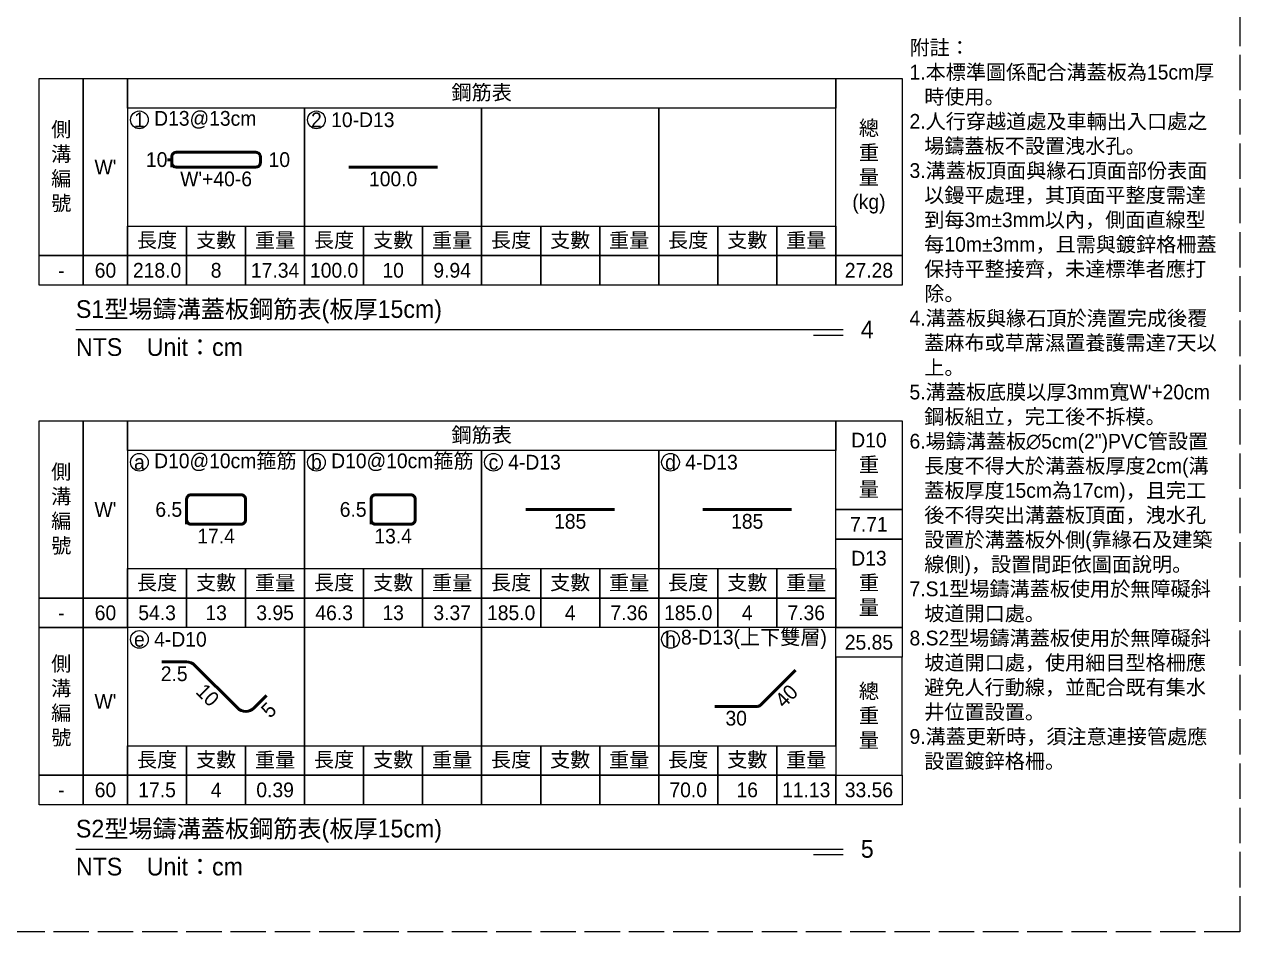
# Model space of a CAD drawing. Extents: x -2931 to 4779, y -2120 to 304.
# Drawn here: x -2562.8 to -2150.9, y -1964.5 to -1657.1 of the extents above; entities that cross this region are included whole.
import ezdxf

# ---------------------------------------------------------------- set-up
doc = ezdxf.new("R2010")
doc.units = 0
doc.header["$MEASUREMENT"] = 0
doc.linetypes.add('ACAD_ISO02W100', pattern=[15, 12, -3])
doc.layers.add('一、1.基本-圖框', color=7, linetype='Continuous', lineweight=20)
doc.layers.add('二、5.繪圖-鋼筋', color=60, linetype='Continuous', lineweight=50)
doc.layers.add('一、4.基本-隱藏', color=9, linetype='ACAD_ISO02W100', lineweight=20, plot=False)
doc.layers.add('三、1.文字-說明文字', color=2, linetype='Continuous')
doc.layers.add('三、3.文字-註解文字', color=2, linetype='Continuous')
doc.styles.add('次圖名(詳圖)', font='MS PGothic.ttf', dxfattribs={"height": 6})
doc.styles.add('註解文字', font='MS PGothic.ttf', dxfattribs={"height": 5})

msp = doc.modelspace()

# ---------------------------------------------------------------- linework, layer by layer
at = {"layer": '一、1.基本-圖框'}
for points in [[(-2557.759, -1675.464), (-2542.759, -1675.464), (-2542.759, -1735.464), (-2557.759, -1735.464)], [(-2542.759, -1675.464), (-2527.759, -1675.464), (-2527.759, -1735.464), (-2542.759, -1735.464)], [(-2527.759, -1675.464), (-2287.759, -1675.464), (-2287.759, -1685.464), (-2527.759, -1685.464)], [(-2287.759, -1675.464), (-2265.259, -1675.464), (-2265.259, -1735.464), (-2287.759, -1735.464)], [(-2467.759, -1685.464), (-2527.759, -1685.464), (-2527.759, -1725.464), (-2467.759, -1725.464)], [(-2407.759, -1685.464), (-2467.759, -1685.464), (-2467.759, -1725.464), (-2407.759, -1725.464)], [(-2347.759, -1685.464), (-2407.759, -1685.464), (-2407.759, -1725.464), (-2347.759, -1725.464)], [(-2287.759, -1685.464), (-2347.759, -1685.464), (-2347.759, -1725.464), (-2287.759, -1725.464)], [(-2527.759, -1725.464), (-2507.759, -1725.464), (-2507.759, -1735.464), (-2527.759, -1735.464)], [(-2507.759, -1725.464), (-2487.759, -1725.464), (-2487.759, -1735.464), (-2507.759, -1735.464)], [(-2487.759, -1725.464), (-2467.759, -1725.464), (-2467.759, -1735.464), (-2487.759, -1735.464)], [(-2467.759, -1725.464), (-2447.759, -1725.464), (-2447.759, -1735.464), (-2467.759, -1735.464)], [(-2447.759, -1725.464), (-2427.759, -1725.464), (-2427.759, -1735.464), (-2447.759, -1735.464)], [(-2427.759, -1725.464), (-2407.759, -1725.464), (-2407.759, -1735.464), (-2427.759, -1735.464)], [(-2407.759, -1725.464), (-2387.759, -1725.464), (-2387.759, -1735.464), (-2407.759, -1735.464)], [(-2387.759, -1725.464), (-2367.759, -1725.464), (-2367.759, -1735.464), (-2387.759, -1735.464)], [(-2367.759, -1725.464), (-2347.759, -1725.464), (-2347.759, -1735.464), (-2367.759, -1735.464)], [(-2347.759, -1725.464), (-2327.759, -1725.464), (-2327.759, -1735.464), (-2347.759, -1735.464)], [(-2327.759, -1725.464), (-2307.759, -1725.464), (-2307.759, -1735.464), (-2327.759, -1735.464)], [(-2307.759, -1725.464), (-2287.759, -1725.464), (-2287.759, -1735.464), (-2307.759, -1735.464)], [(-2557.759, -1735.464), (-2542.759, -1735.464), (-2542.759, -1745.464), (-2557.759, -1745.464)], [(-2542.759, -1735.464), (-2527.759, -1735.464), (-2527.759, -1745.464), (-2542.759, -1745.464)], [(-2527.759, -1735.464), (-2507.759, -1735.464), (-2507.759, -1745.464), (-2527.759, -1745.464)], [(-2507.759, -1735.464), (-2487.759, -1735.464), (-2487.759, -1745.464), (-2507.759, -1745.464)], [(-2487.759, -1735.464), (-2467.759, -1735.464), (-2467.759, -1745.464), (-2487.759, -1745.464)], [(-2467.759, -1735.464), (-2447.759, -1735.464), (-2447.759, -1745.464), (-2467.759, -1745.464)], [(-2447.759, -1735.464), (-2427.759, -1735.464), (-2427.759, -1745.464), (-2447.759, -1745.464)], [(-2427.759, -1735.464), (-2407.759, -1735.464), (-2407.759, -1745.464), (-2427.759, -1745.464)], [(-2407.759, -1735.464), (-2387.759, -1735.464), (-2387.759, -1745.464), (-2407.759, -1745.464)], [(-2387.759, -1735.464), (-2367.759, -1735.464), (-2367.759, -1745.464), (-2387.759, -1745.464)], [(-2367.759, -1735.464), (-2347.759, -1735.464), (-2347.759, -1745.464), (-2367.759, -1745.464)], [(-2347.759, -1735.464), (-2327.759, -1735.464), (-2327.759, -1745.464), (-2347.759, -1745.464)], [(-2327.759, -1735.464), (-2307.759, -1735.464), (-2307.759, -1745.464), (-2327.759, -1745.464)], [(-2307.759, -1735.464), (-2287.759, -1735.464), (-2287.759, -1745.464), (-2307.759, -1745.464)], [(-2287.759, -1735.464), (-2265.259, -1735.464), (-2265.259, -1745.464), (-2287.759, -1745.464)], [(-2557.759, -1791.464), (-2542.759, -1791.464), (-2542.759, -1851.464), (-2557.759, -1851.464)], [(-2542.759, -1791.464), (-2527.759, -1791.464), (-2527.759, -1851.464), (-2542.759, -1851.464)], [(-2527.759, -1791.464), (-2287.759, -1791.464), (-2287.759, -1801.464), (-2527.759, -1801.464)], [(-2287.759, -1791.464), (-2265.259, -1791.464), (-2265.259, -1821.464), (-2287.759, -1821.464)], [(-2467.759, -1801.464), (-2527.759, -1801.464), (-2527.759, -1841.464), (-2467.759, -1841.464)], [(-2407.759, -1801.464), (-2467.759, -1801.464), (-2467.759, -1841.464), (-2407.759, -1841.464)], [(-2347.759, -1801.464), (-2407.759, -1801.464), (-2407.759, -1841.464), (-2347.759, -1841.464)], [(-2287.759, -1801.464), (-2347.759, -1801.464), (-2347.759, -1841.464), (-2287.759, -1841.464)], [(-2287.759, -1821.464), (-2265.259, -1821.464), (-2265.259, -1831.464), (-2287.759, -1831.464)], [(-2287.759, -1831.464), (-2265.259, -1831.464), (-2265.259, -1861.464), (-2287.759, -1861.464)], [(-2527.759, -1841.464), (-2507.759, -1841.464), (-2507.759, -1851.464), (-2527.759, -1851.464)], [(-2507.759, -1841.464), (-2487.759, -1841.464), (-2487.759, -1851.464), (-2507.759, -1851.464)], [(-2487.759, -1841.464), (-2467.759, -1841.464), (-2467.759, -1851.464), (-2487.759, -1851.464)], [(-2467.759, -1841.464), (-2447.759, -1841.464), (-2447.759, -1851.464), (-2467.759, -1851.464)], [(-2447.759, -1841.464), (-2427.759, -1841.464), (-2427.759, -1851.464), (-2447.759, -1851.464)], [(-2427.759, -1841.464), (-2407.759, -1841.464), (-2407.759, -1851.464), (-2427.759, -1851.464)], [(-2407.759, -1841.464), (-2387.759, -1841.464), (-2387.759, -1851.464), (-2407.759, -1851.464)], [(-2387.759, -1841.464), (-2367.759, -1841.464), (-2367.759, -1851.464), (-2387.759, -1851.464)], [(-2367.759, -1841.464), (-2347.759, -1841.464), (-2347.759, -1851.464), (-2367.759, -1851.464)], [(-2347.759, -1841.464), (-2327.759, -1841.464), (-2327.759, -1851.464), (-2347.759, -1851.464)], [(-2327.759, -1841.464), (-2307.759, -1841.464), (-2307.759, -1851.464), (-2327.759, -1851.464)], [(-2307.759, -1841.464), (-2287.759, -1841.464), (-2287.759, -1851.464), (-2307.759, -1851.464)], [(-2557.759, -1851.464), (-2542.759, -1851.464), (-2542.759, -1861.464), (-2557.759, -1861.464)], [(-2542.759, -1851.464), (-2527.759, -1851.464), (-2527.759, -1861.464), (-2542.759, -1861.464)], [(-2527.759, -1851.464), (-2507.759, -1851.464), (-2507.759, -1861.464), (-2527.759, -1861.464)], [(-2507.759, -1851.464), (-2487.759, -1851.464), (-2487.759, -1861.464), (-2507.759, -1861.464)], [(-2487.759, -1851.464), (-2467.759, -1851.464), (-2467.759, -1861.464), (-2487.759, -1861.464)], [(-2467.759, -1851.464), (-2447.759, -1851.464), (-2447.759, -1861.464), (-2467.759, -1861.464)], [(-2447.759, -1851.464), (-2427.759, -1851.464), (-2427.759, -1861.464), (-2447.759, -1861.464)], [(-2427.759, -1851.464), (-2407.759, -1851.464), (-2407.759, -1861.464), (-2427.759, -1861.464)], [(-2407.759, -1851.464), (-2387.759, -1851.464), (-2387.759, -1861.464), (-2407.759, -1861.464)], [(-2387.759, -1851.464), (-2367.759, -1851.464), (-2367.759, -1861.464), (-2387.759, -1861.464)], [(-2367.759, -1851.464), (-2347.759, -1851.464), (-2347.759, -1861.464), (-2367.759, -1861.464)], [(-2347.759, -1851.464), (-2327.759, -1851.464), (-2327.759, -1861.464), (-2347.759, -1861.464)], [(-2327.759, -1851.464), (-2307.759, -1851.464), (-2307.759, -1861.464), (-2327.759, -1861.464)], [(-2307.759, -1851.464), (-2287.759, -1851.464), (-2287.759, -1861.464), (-2307.759, -1861.464)], [(-2557.759, -1861.464), (-2542.759, -1861.464), (-2542.759, -1911.464), (-2557.759, -1911.464)], [(-2542.759, -1861.464), (-2527.759, -1861.464), (-2527.759, -1911.464), (-2542.759, -1911.464)], [(-2467.759, -1861.464), (-2527.759, -1861.464), (-2527.759, -1901.464), (-2467.759, -1901.464)], [(-2407.759, -1861.464), (-2467.759, -1861.464), (-2467.759, -1901.464), (-2407.759, -1901.464)], [(-2347.759, -1861.464), (-2407.759, -1861.464), (-2407.759, -1901.464), (-2347.759, -1901.464)], [(-2287.759, -1861.464), (-2347.759, -1861.464), (-2347.759, -1901.464), (-2287.759, -1901.464)], [(-2287.759, -1861.464), (-2265.259, -1861.464), (-2265.259, -1871.464), (-2287.759, -1871.464)], [(-2527.759, -1901.464), (-2507.759, -1901.464), (-2507.759, -1911.464), (-2527.759, -1911.464)], [(-2507.759, -1901.464), (-2487.759, -1901.464), (-2487.759, -1911.464), (-2507.759, -1911.464)], [(-2487.759, -1901.464), (-2467.759, -1901.464), (-2467.759, -1911.464), (-2487.759, -1911.464)], [(-2467.759, -1901.464), (-2447.759, -1901.464), (-2447.759, -1911.464), (-2467.759, -1911.464)], [(-2447.759, -1901.464), (-2427.759, -1901.464), (-2427.759, -1911.464), (-2447.759, -1911.464)], [(-2427.759, -1901.464), (-2407.759, -1901.464), (-2407.759, -1911.464), (-2427.759, -1911.464)], [(-2407.759, -1901.464), (-2387.759, -1901.464), (-2387.759, -1911.464), (-2407.759, -1911.464)], [(-2387.759, -1901.464), (-2367.759, -1901.464), (-2367.759, -1911.464), (-2387.759, -1911.464)], [(-2367.759, -1901.464), (-2347.759, -1901.464), (-2347.759, -1911.464), (-2367.759, -1911.464)], [(-2347.759, -1901.464), (-2327.759, -1901.464), (-2327.759, -1911.464), (-2347.759, -1911.464)], [(-2327.759, -1901.464), (-2307.759, -1901.464), (-2307.759, -1911.464), (-2327.759, -1911.464)], [(-2307.759, -1901.464), (-2287.759, -1901.464), (-2287.759, -1911.464), (-2307.759, -1911.464)], [(-2557.759, -1911.464), (-2542.759, -1911.464), (-2542.759, -1921.464), (-2557.759, -1921.464)], [(-2542.759, -1911.464), (-2527.759, -1911.464), (-2527.759, -1921.464), (-2542.759, -1921.464)], [(-2527.759, -1911.464), (-2507.759, -1911.464), (-2507.759, -1921.464), (-2527.759, -1921.464)], [(-2507.759, -1911.464), (-2487.759, -1911.464), (-2487.759, -1921.464), (-2507.759, -1921.464)], [(-2487.759, -1911.464), (-2467.759, -1911.464), (-2467.759, -1921.464), (-2487.759, -1921.464)], [(-2467.759, -1911.464), (-2447.759, -1911.464), (-2447.759, -1921.464), (-2467.759, -1921.464)], [(-2447.759, -1911.464), (-2427.759, -1911.464), (-2427.759, -1921.464), (-2447.759, -1921.464)], [(-2427.759, -1911.464), (-2407.759, -1911.464), (-2407.759, -1921.464), (-2427.759, -1921.464)], [(-2407.759, -1911.464), (-2387.759, -1911.464), (-2387.759, -1921.464), (-2407.759, -1921.464)], [(-2387.759, -1911.464), (-2367.759, -1911.464), (-2367.759, -1921.464), (-2387.759, -1921.464)], [(-2367.759, -1911.464), (-2347.759, -1911.464), (-2347.759, -1921.464), (-2367.759, -1921.464)], [(-2347.759, -1911.464), (-2327.759, -1911.464), (-2327.759, -1921.464), (-2347.759, -1921.464)], [(-2327.759, -1911.464), (-2307.759, -1911.464), (-2307.759, -1921.464), (-2327.759, -1921.464)], [(-2307.759, -1911.464), (-2287.759, -1911.464), (-2287.759, -1921.464), (-2307.759, -1921.464)], [(-2287.759, -1911.464), (-2265.259, -1911.464), (-2265.259, -1921.464), (-2287.759, -1921.464)]]:
    msp.add_lwpolyline(points, close=True, dxfattribs=at)
at = {"layer": '一、1.基本-圖框', "linetype": 'Continuous'}
msp.add_lwpolyline([(-2265.259, -1871.464), (-2287.759, -1871.464), (-2287.759, -1911.464), (-2265.259, -1911.464)], close=True, dxfattribs=at)
at = {"layer": '一、4.基本-隱藏'}
msp.add_lwpolyline([(-2930.855, -1457.464), (-2150.855, -1457.464), (-2150.855, -1964.464), (-2930.855, -1964.464)], close=True, dxfattribs=at)
at = {"layer": '三、3.文字-註解文字'}
for points in [[(-2545.259, -1760.464), (-2285.259, -1760.464)], [(-2285.259, -1762.464), (-2295.259, -1762.464)], [(-2545.259, -1936.464), (-2285.259, -1936.464)], [(-2285.259, -1938.464), (-2295.259, -1938.464)]]:
    msp.add_lwpolyline(points, dxfattribs=at)
for centre in [(-2523.759, -1689.464), (-2463.759, -1689.464), (-2523.759, -1805.464), (-2463.759, -1805.464), (-2403.759, -1805.464), (-2343.759, -1805.464), (-2523.759, -1865.464), (-2343.759, -1865.464)]:
    msp.add_circle(centre, 3, dxfattribs=at)
at = {"layer": '二、5.繪圖-鋼筋'}
msp.add_lwpolyline([(-2484.259, -1705.464), (-2511.259, -1705.464, -0.4142136), (-2512.759, -1703.964), (-2512.759, -1701.964, -0.4142136), (-2511.259, -1700.464), (-2484.259, -1700.464, -0.4142136), (-2482.759, -1701.964), (-2482.759, -1703.964, -0.4142136)], format="xyb", close=True, dxfattribs=at)
at = {"layer": '二、5.繪圖-鋼筋', "linetype": 'Continuous'}
for points in [[(-2514.259, -1702.964), (-2512.759, -1702.964)], [(-2512.759, -1702.964), (-2512.759, -1705.464)], [(-2507.759, -1821.464), (-2507.759, -1826.464)], [(-2445.259, -1821.464), (-2445.259, -1826.464)]]:
    msp.add_lwpolyline(points, dxfattribs=at)
at = {"layer": '二、5.繪圖-鋼筋'}
for points in [[(-2452.759, -1705.464), (-2422.759, -1705.464)], [(-2392.759, -1821.464), (-2362.759, -1821.464)], [(-2332.759, -1821.464), (-2302.759, -1821.464)]]:
    msp.add_lwpolyline(points, dxfattribs=at)
at = {"layer": '二、5.繪圖-鋼筋', "linetype": 'Continuous'}
msp.add_lwpolyline([(-2487.759, -1817.964), (-2487.759, -1824.964, -0.4142136), (-2489.259, -1826.464), (-2506.259, -1826.464, -0.4142136), (-2507.759, -1824.964), (-2507.759, -1817.964, -0.4142136), (-2506.259, -1816.464), (-2489.259, -1816.464, -0.4142136)], format="xyb", close=True, dxfattribs=at)
at = {"layer": '二、5.繪圖-鋼筋'}
for points in [[(-2430.259, -1824.964, -0.4142136), (-2431.759, -1826.464), (-2443.759, -1826.464, -0.4142136), (-2445.259, -1824.964), (-2445.259, -1817.964, -0.4142136), (-2443.759, -1816.464), (-2431.759, -1816.464, -0.4142136), (-2430.259, -1817.964), (-2430.259, -1824.964)], [(-2516.131, -1873.093), (-2507.787, -1873.093, -0.1989124), (-2504.959, -1874.264), (-2490.559, -1888.664, 0.4142136), (-2484.902, -1888.664), (-2480.66, -1884.422)], [(-2328.683, -1888.146), (-2314.305, -1888.146, 0.1989124), (-2313.244, -1887.706), (-2301.393, -1875.856)]]:
    msp.add_lwpolyline(points, format="xyb", dxfattribs=at)

# ---------------------------------------------------------------- texts
at = {"layer": '一、1.基本-圖框', "char_height": 5, "attachment_point": 5, "style": '註解文字'}
for s, width, insert in [('{\\fMS PGothic|b0|i0|c128|p34;鋼筋表}', 128.86758, (-2407.759, -1680.464)), ('側溝編號', 5, (-2550.259, -1705.464)), ('總{\\fMS PGothic|b0|i0|c128|p34;重量(kg)}', 5, (-2276.509, -1705.464)), ("W'", 17.80786, (-2535.259, -1705.464)), ('{\\fMS PGothic|b0|i0|c128|p34;長度}', 17.80786, (-2517.759, -1730.464)), ('支數', 17.80786, (-2497.759, -1730.464)), ('重量', 17.80786, (-2477.759, -1730.464)), ('{\\fMS PGothic|b0|i0|c128|p34;長度}', 17.80786, (-2457.759, -1730.464)), ('支數', 17.80786, (-2437.759, -1730.464)), ('重量', 17.80786, (-2417.759, -1730.464)), ('{\\fMS PGothic|b0|i0|c128|p34;長度}', 17.80786, (-2397.759, -1730.464)), ('支數', 17.80786, (-2377.759, -1730.464)), ('重量', 17.80786, (-2357.759, -1730.464)), ('{\\fMS PGothic|b0|i0|c128|p34;長度}', 17.80786, (-2337.759, -1730.464)), ('支數', 17.80786, (-2317.759, -1730.464)), ('重量', 17.80786, (-2297.759, -1730.464)), ('{\\fMS PGothic|b0|i0|c128|p34;鋼筋表}', 128.86758, (-2407.759, -1796.464)), ('{\\fMS PGothic|b0|i0|c128|p34;D10\\P重量}', 5, (-2276.509, -1806.464)), ('側溝編號', 5, (-2550.259, -1821.464)), ("W'", 17.80786, (-2535.259, -1821.464)), ('{\\fMS PGothic|b0|i0|c128|p34;D13\\P重量}', 5, (-2276.509, -1846.464)), ('{\\fMS PGothic|b0|i0|c128|p34;長度}', 17.80786, (-2517.759, -1846.464)), ('支數', 17.80786, (-2497.759, -1846.464)), ('重量', 17.80786, (-2477.759, -1846.464)), ('{\\fMS PGothic|b0|i0|c128|p34;長度}', 17.80786, (-2457.759, -1846.464)), ('支數', 17.80786, (-2437.759, -1846.464)), ('重量', 17.80786, (-2417.759, -1846.464)), ('{\\fMS PGothic|b0|i0|c128|p34;長度}', 17.80786, (-2397.759, -1846.464)), ('支數', 17.80786, (-2377.759, -1846.464)), ('重量', 17.80786, (-2357.759, -1846.464)), ('{\\fMS PGothic|b0|i0|c128|p34;長度}', 17.80786, (-2337.759, -1846.464)), ('支數', 17.80786, (-2317.759, -1846.464)), ('重量', 17.80786, (-2297.759, -1846.464)), ('側溝編號', 5, (-2550.259, -1886.464)), ('總重量', 5, (-2276.509, -1891.464)), ("W'", 17.80786, (-2535.259, -1886.464)), ('{\\fMS PGothic|b0|i0|c128|p34;長度}', 17.80786, (-2517.759, -1906.464)), ('支數', 17.80786, (-2497.759, -1906.464)), ('{\\fMS PGothic|b0|i0|c128|p34;長度}', 17.80786, (-2457.759, -1906.464)), ('支數', 17.80786, (-2437.759, -1906.464)), ('{\\fMS PGothic|b0|i0|c128|p34;長度}', 17.80786, (-2397.759, -1906.464)), ('支數', 17.80786, (-2377.759, -1906.464)), ('{\\fMS PGothic|b0|i0|c128|p34;長度}', 17.80786, (-2337.759, -1906.464)), ('支數', 17.80786, (-2317.759, -1906.464)), ('重量', 17.80786, (-2477.759, -1906.464)), ('重量', 17.80786, (-2417.759, -1906.464)), ('重量', 17.80786, (-2357.759, -1906.464)), ('重量', 17.80786, (-2297.759, -1906.464))]:
    msp.add_mtext_dynamic_manual_height_columns(s, width=width, gutter_width=30, heights=[0], dxfattribs=dict(at, insert=insert))
at = {"layer": '三、1.文字-說明文字', "insert": (-2262.759, -1662.464), "char_height": 5, "attachment_point": 1, "style": '註解文字'}
msp.add_mtext_dynamic_manual_height_columns('{\\fMS PGothic|b0|i0|c128|p34;附註：\\P\\pi-5,l5;1.本標準圖係配合溝蓋板為15cm厚時使用。\\P2.人行穿越道處及車輛出入口處之場鑄蓋板不設置洩水孔。\\P3.溝蓋板頂面與緣石頂面部份表面以鏝平處理，其頂面平整度需達到每3m±3mm以\\fPMingLiU|b0|i0|c136|p18;內\\fMS PGothic|b0|i0|c128|p34;，側面直線型每10m±3mm，且需與鍍鋅格柵蓋保持平整接齊，未達標準者應打除。\\P4.溝蓋板與緣石頂於澆置完成後覆蓋麻布或草蓆濕置養護需達7天以上。\\P5.溝蓋板底膜以厚3mm寬W\'+20cm鋼板組立，完工後不拆模。\\P6.場鑄溝蓋板∅5cm(2")PVC管設置長度不得大於溝蓋板厚度2cm(溝蓋板厚度15cm為17cm)，且完工後不得突出溝蓋板頂面，洩水孔設置於溝蓋板外側(靠緣石及建築線側)，設置間距依圖面\\fPMingLiU|b0|i0|c136|p18;說\\fMS PGothic|b0|i0|c128|p34;明。\\P7.S1型場鑄溝蓋板使用於無障礙斜坡道開口處。\\P8.S2型場鑄溝蓋板使用於無障礙斜坡道開口處，使用細目型格柵應避免人行動線，並配合既有集水井位置設置。\\P9.溝蓋更新時，須注意連接管處應設置鍍鋅格柵。}', width=104.09481, gutter_width=30, heights=[0], dxfattribs=at)
at = {"layer": '三、3.文字-註解文字'}
for s, width, gutter_width, insert, char_height, attachment_point, style in [('1', 8.38231, 30, (-2523.759, -1689.464), 5, 5, '註解文字'), ('{\\fMS PGothic|b0|i0|c128|p34;D13@1}3{\\fMS PGothic|b0|i0|c128|p34;cm}', 6.06582, 30, (-2518.759, -1689.464), 5, 4, '註解文字'), ('2', 8.38231, 30, (-2463.759, -1689.464), 5, 5, '註解文字'), ('10{\\fMS PGothic|b0|i0|c128|p34;-D13}', 6.06582, 30, (-2458.759, -1689.464), 5, 4, '註解文字'), ('{\\fMS PGothic|b0|i0|c128|p34;10}', 8.83098, 25, (-2514.259, -1702.964), 5, 6, '註解文字'), ('\\pi1.29049;{\\fMS PGothic|b0|i0|c128|p34;10}', 8.83098, 25, (-2481.259, -1702.964), 5, 4, '註解文字'), ("{\\fMS PGothic|b0|i0|c128|p34;W'+40-6}", 5.41119, 25, (-2497.759, -1706.964), 5, 2, '註解文字'), ('{\\fMS PGothic|b0|i0|c128|p34;100.0}', 5.41119, 25, (-2437.759, -1706.964), 5, 2, '註解文字'), ('60', 9.06048, 30, (-2535.259, -1740.464), 5, 5, '註解文字'), ('218.0', 9.06048, 30, (-2517.759, -1740.464), 5, 5, '註解文字'), ('8', 9.06048, 30, (-2497.759, -1740.464), 5, 5, '註解文字'), ('17.34', 9.06048, 30, (-2477.759, -1740.464), 5, 5, '註解文字'), ('100.0', 9.06048, 30, (-2457.759, -1740.464), 5, 5, '註解文字'), ('10', 9.06048, 30, (-2437.759, -1740.464), 5, 5, '註解文字'), ('9.94', 9.06048, 30, (-2417.759, -1740.464), 5, 5, '註解文字'), ('27.28', 9.06048, 30, (-2276.509, -1740.464), 5, 5, '註解文字'), ('-', 9.06048, 30, (-2550.259, -1740.464), 5, 5, '註解文字'), ('S{\\fMS PGothic|b0|i0|c128|p34;1型場鑄溝蓋板鋼筋表(板厚15cm)}', 215.37549, 15, (-2545.259, -1754.464), 6, 4, '次圖名(詳圖)'), ('4', 3, 15, (-2279.259, -1760.464), 6, 4, '次圖名(詳圖)'), ('NTS{\\fMS PGothic|b0|i0|c128|p34;^IUnit：cm}', 136.03259, 15, (-2545.259, -1766.464), 6, 4, '次圖名(詳圖)'), ('a', 8.38231, 30, (-2523.759, -1805.464), 5, 5, '註解文字'), ('{\\fMS PGothic|b0|i0|c128|p34;D10@10cm}箍筋', 47.36632, 30, (-2518.759, -1805.464), 5, 4, '註解文字'), ('b', 8.38231, 30, (-2463.759, -1805.464), 5, 5, '註解文字'), ('{\\fMS PGothic|b0|i0|c128|p34;D10@10cm}箍筋', 47.97145, 30, (-2458.759, -1805.464), 5, 4, '註解文字'), ('c', 8.38231, 30, (-2403.759, -1805.464), 5, 5, '註解文字'), ('4{\\fMS PGothic|b0|i0|c128|p34;-D13}', 6.06582, 30, (-2398.759, -1805.464), 5, 4, '註解文字'), ('d', 8.38231, 30, (-2343.759, -1805.464), 5, 5, '註解文字'), ('4{\\fMS PGothic|b0|i0|c128|p34;-D13}', 6.06582, 30, (-2338.759, -1805.464), 5, 4, '註解文字'), ('{\\fMS PGothic|b0|i0|c128|p34;6.5}', 8.83098, 25, (-2509.259, -1821.464), 5, 6, '註解文字'), ('{\\fMS PGothic|b0|i0|c128|p34;6.5}', 8.83098, 25, (-2446.759, -1821.464), 5, 6, '註解文字'), ('{\\fMS PGothic|b0|i0|c128|p34;185}', 5.41119, 25, (-2377.759, -1822.964), 5, 2, '註解文字'), ('{\\fMS PGothic|b0|i0|c128|p34;185}', 5.41119, 25, (-2317.759, -1822.964), 5, 2, '註解文字'), ('7.71', 9.06048, 30, (-2276.509, -1826.464), 5, 5, '註解文字'), ('{\\fMS PGothic|b0|i0|c128|p34;17.4}', 5.41119, 25, (-2497.759, -1827.964), 5, 2, '註解文字'), ('{\\fMS PGothic|b0|i0|c128|p34;13.4}', 5.41119, 25, (-2437.759, -1827.964), 5, 2, '註解文字'), ('-', 9.06048, 30, (-2550.259, -1856.464), 5, 5, '註解文字'), ('60', 9.06048, 30, (-2535.259, -1856.464), 5, 5, '註解文字'), ('54.3', 9.06048, 30, (-2517.759, -1856.464), 5, 5, '註解文字'), ('13', 9.06048, 30, (-2497.759, -1856.464), 5, 5, '註解文字'), ('3.95', 9.06048, 30, (-2477.759, -1856.464), 5, 5, '註解文字'), ('46.3', 9.06048, 30, (-2457.759, -1856.464), 5, 5, '註解文字'), ('13', 9.06048, 30, (-2437.759, -1856.464), 5, 5, '註解文字'), ('3.37', 9.06048, 30, (-2417.759, -1856.464), 5, 5, '註解文字'), ('185.0', 9.06048, 30, (-2397.759, -1856.464), 5, 5, '註解文字'), ('4', 9.06048, 30, (-2377.759, -1856.464), 5, 5, '註解文字'), ('7.36', 9.06048, 30, (-2357.759, -1856.464), 5, 5, '註解文字'), ('185.0', 9.06048, 30, (-2337.759, -1856.464), 5, 5, '註解文字'), ('4', 9.06048, 30, (-2317.759, -1856.464), 5, 5, '註解文字'), ('7.36', 9.06048, 30, (-2297.759, -1856.464), 5, 5, '註解文字'), ('{\\fMS PGothic|b0|i0|c128|p34;8-D13(}上下雙{\\fMS PGothic|b0|i0|c128|p34;層)}', 52.84713, 30, (-2340.211, -1865.464), 5, 4, '註解文字'), ('e', 8.38231, 30, (-2523.759, -1865.464), 5, 5, '註解文字'), ('4-D10', 6.06582, 30, (-2518.759, -1865.464), 5, 4, '註解文字'), ('h', 8.38231, 30, (-2343.759, -1865.464), 5, 5, '註解文字'), ('25.85', 9.06048, 30, (-2276.509, -1866.464), 5, 5, '註解文字'), ('{\\fMS PGothic|b0|i0|c128|p34;2.5}', 5.41119, 25, (-2511.959, -1874.593), 5, 2, '註解文字'), ('{\\fMS PGothic|b0|i0|c128|p34;30}', 5.41119, 25, (-2321.494, -1889.646), 5, 2, '註解文字'), ('60', 9.06048, 30, (-2535.259, -1916.464), 5, 5, '註解文字'), ('17.5', 9.06048, 30, (-2517.759, -1916.464), 5, 5, '註解文字'), ('4', 9.06048, 30, (-2497.759, -1916.464), 5, 5, '註解文字'), ('0.39', 9.06048, 30, (-2477.759, -1916.464), 5, 5, '註解文字'), ('70.0', 9.06048, 30, (-2337.759, -1916.464), 5, 5, '註解文字'), ('16', 9.06048, 30, (-2317.759, -1916.464), 5, 5, '註解文字'), ('11.13', 9.06048, 30, (-2297.759, -1916.464), 5, 5, '註解文字'), ('33.56', 9.06048, 30, (-2276.509, -1916.464), 5, 5, '註解文字'), ('-', 9.06048, 30, (-2550.259, -1916.464), 5, 5, '註解文字'), ('S{\\fMS PGothic|b0|i0|c128|p34;2型場鑄溝蓋板鋼筋表(板厚15cm)}', 215.37549, 15, (-2545.259, -1930.464), 6, 4, '次圖名(詳圖)'), ('5', 3, 15, (-2279.259, -1936.464), 6, 4, '次圖名(詳圖)'), ('NTS{\\fMS PGothic|b0|i0|c128|p34;^IUnit：cm}', 136.03259, 15, (-2545.259, -1942.464), 6, 4, '次圖名(詳圖)')]:
    msp.add_mtext_dynamic_manual_height_columns(s, width=width, gutter_width=gutter_width, heights=[0], dxfattribs=dict(at, insert=insert, char_height=char_height, attachment_point=attachment_point, style=style))
at = {"layer": '三、3.文字-註解文字', "char_height": 5, "attachment_point": 2, "style": '註解文字'}
for s, insert, rotation in [('{\\fMS PGothic|b0|i0|c128|p34;10}', (-2498.82, -1882.525), 314.93188), ('{\\fMS PGothic|b0|i0|c128|p34;40}', (-2306.258, -1882.842), 45.18682), ('{\\fMS PGothic|b0|i0|c128|p34;5}', (-2481.72, -1887.604), 45.41649)]:
    msp.add_mtext_dynamic_manual_height_columns(s, width=5.41119, gutter_width=25, heights=[0], dxfattribs=dict(at, insert=insert, rotation=rotation))

doc.saveas('drawing.dxf')
